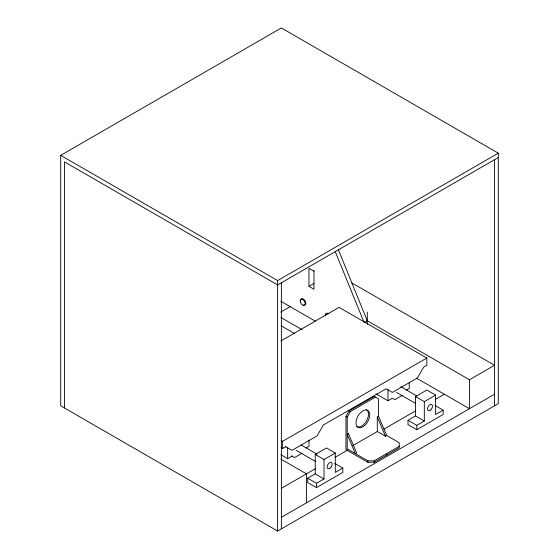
<?xml version="1.0" encoding="UTF-8"?>
<svg xmlns="http://www.w3.org/2000/svg" width="559" height="559" viewBox="0 0 559 559"><rect width="100%" height="100%" fill="white"/><g stroke="black" fill="none" stroke-linecap="round" stroke-linejoin="round"><path stroke-width="0.84" d="M345.951 416.315L349.089 410.886L374.16 396.408L378.548 398.944L378.548 416.315L386.702 435.496L399.238 442.735L399.238 447.801L374.16 462.279L367.892 462.279L345.951 449.611L345.951 416.315L347.209 417.035L347.209 448.891L367.892 460.833L374.16 460.833L399.238 446.355M347.209 417.035L350.339 411.606L375.417 397.135M60.707 155.353L281.38 27.95L498.293 153.18L498.293 403.647L277.62 531.05L60.707 405.82L60.707 155.353L277.62 280.583L498.293 153.18M498.293 157.526L277.62 284.929L64.474 161.865L64.474 407.993M313.976 271.178L308.966 268.278L308.966 286.376L313.976 283.483M280.758 312.076L290.582 306.402M280.925 340.927L339.054 307.373L426.824 358.039L426.824 365.279L423.687 367.088L417.419 377.947L392.341 392.425L386.073 388.805L323.382 425.001L317.114 435.859L292.036 450.337L285.286 446.438M364.761 322.208L367.27 320.761L338.342 249.635M281.135 440.422L282.637 441.289L426.824 358.039M281.135 447.661L282.637 448.528L285.768 446.718M280.877 454.753L287.647 458.659L292.036 456.13M306.039 448.045L308.966 446.355L308.966 440.275M375.921 393.802L387.953 400.754L392.341 398.218L394.85 399.664L402.375 395.325M406.344 390.133L409.272 388.442L409.272 382.363M302.07 453.23L294.544 457.576L291.539 455.837M352.897 445.607L377.297 431.513L377.297 417.042L378.548 416.315M315.234 473.864L315.234 454.46L326.519 447.948L335.295 453.014L335.295 472.418L342.821 468.072L342.821 472.418L316.485 487.616L307.709 482.55L307.709 478.204L315.234 473.864L324.01 478.93L324.01 459.533L335.295 453.014M415.54 415.952L415.54 396.555L426.824 390.035L435.601 395.108L435.601 414.505L443.119 410.159L443.119 414.505L416.79 429.703L408.014 424.637L408.014 420.298L415.54 415.952L424.316 421.018L424.316 401.621L435.601 395.108M281.38 488.342L315.339 468.735M334.96 457.409L347.789 450.002M384.005 429.088L415.7 410.795M435.321 399.461L444.377 394.235M366.655 320.412L469.455 379.757L494.526 365.279L351.674 282.805M377.297 431.513L385.444 436.223L386.702 435.496M307.709 478.204L316.485 483.276L324.01 478.93M408.014 420.298L416.79 425.364L424.316 421.018M281.38 517.299L494.526 394.235M308.966 286.376L313.976 289.276L313.976 270.556M416.644 378.226L469.455 408.713L469.455 379.757M280.744 301.21L315.304 321.166M435.077 405.52L443.119 410.159M280.891 317.47L302.007 329.663M400.81 386.702L416.644 395.849M415.54 396.555L424.316 401.621M281.114 325.792L294.691 333.625M396.506 392.411L415.365 403.298M349.089 410.886L350.339 411.606M334.771 463.425L342.821 468.072M301.259 445.048L317.093 454.194M315.234 454.46L324.01 459.533M296.2 450.323L315.814 461.643M280.758 459.023L306.458 473.864L306.458 502.82M377.297 417.042L385.444 436.223M335.211 251.445L364.133 322.571M494.526 159.699L494.526 405.82M416.79 425.364L416.79 429.703M387.953 389.455L387.953 400.754M386.702 453.594L386.702 455.04M374.16 460.833L374.16 462.279M367.892 460.833L367.892 462.279M367.27 312.076L367.27 324.22M316.485 483.276L316.485 487.616M287.647 447.368L287.647 458.659M282.637 441.289L282.637 448.528M281.38 282.756L281.38 528.877M277.62 280.583L277.62 531.05M366.501 409.677A9.755 5.632 -60 0 1 366.501 420.941A9.755 5.632 -60 0 1 356.747 426.573M325.974 314.27A3.55 2.047 60 0 1 329.048 313.997M325.261 315.332A3.55 2.047 60 0 1 327.77 313.885M301.147 299.24A3.55 2.047 60 0 1 305.493 301.748A3.55 2.047 60 0 1 303.32 304.837M348.46 433.686L347.209 434.413L355.356 453.594L356.607 452.874L348.46 433.686M364.664 425.511A9.755 5.632 -60 0 0 367.752 410.404A9.755 5.632 -60 0 0 356.216 420.634A9.755 5.632 -60 0 0 364.664 425.511M300.19 300.854A3.55 2.047 60 0 0 303.949 305.535A3.55 2.047 60 0 0 303.949 300.518A3.55 2.047 60 0 0 300.19 300.854M430.605 410.047A3.55 2.047 -60 0 0 431.73 404.555A3.55 2.047 -60 0 0 427.537 408.28A3.55 2.047 -60 0 0 430.605 410.047M330.299 467.96A3.55 2.047 -60 0 0 331.424 462.468A3.55 2.047 -60 0 0 327.232 466.185A3.55 2.047 -60 0 0 330.299 467.96"/></g></svg>
